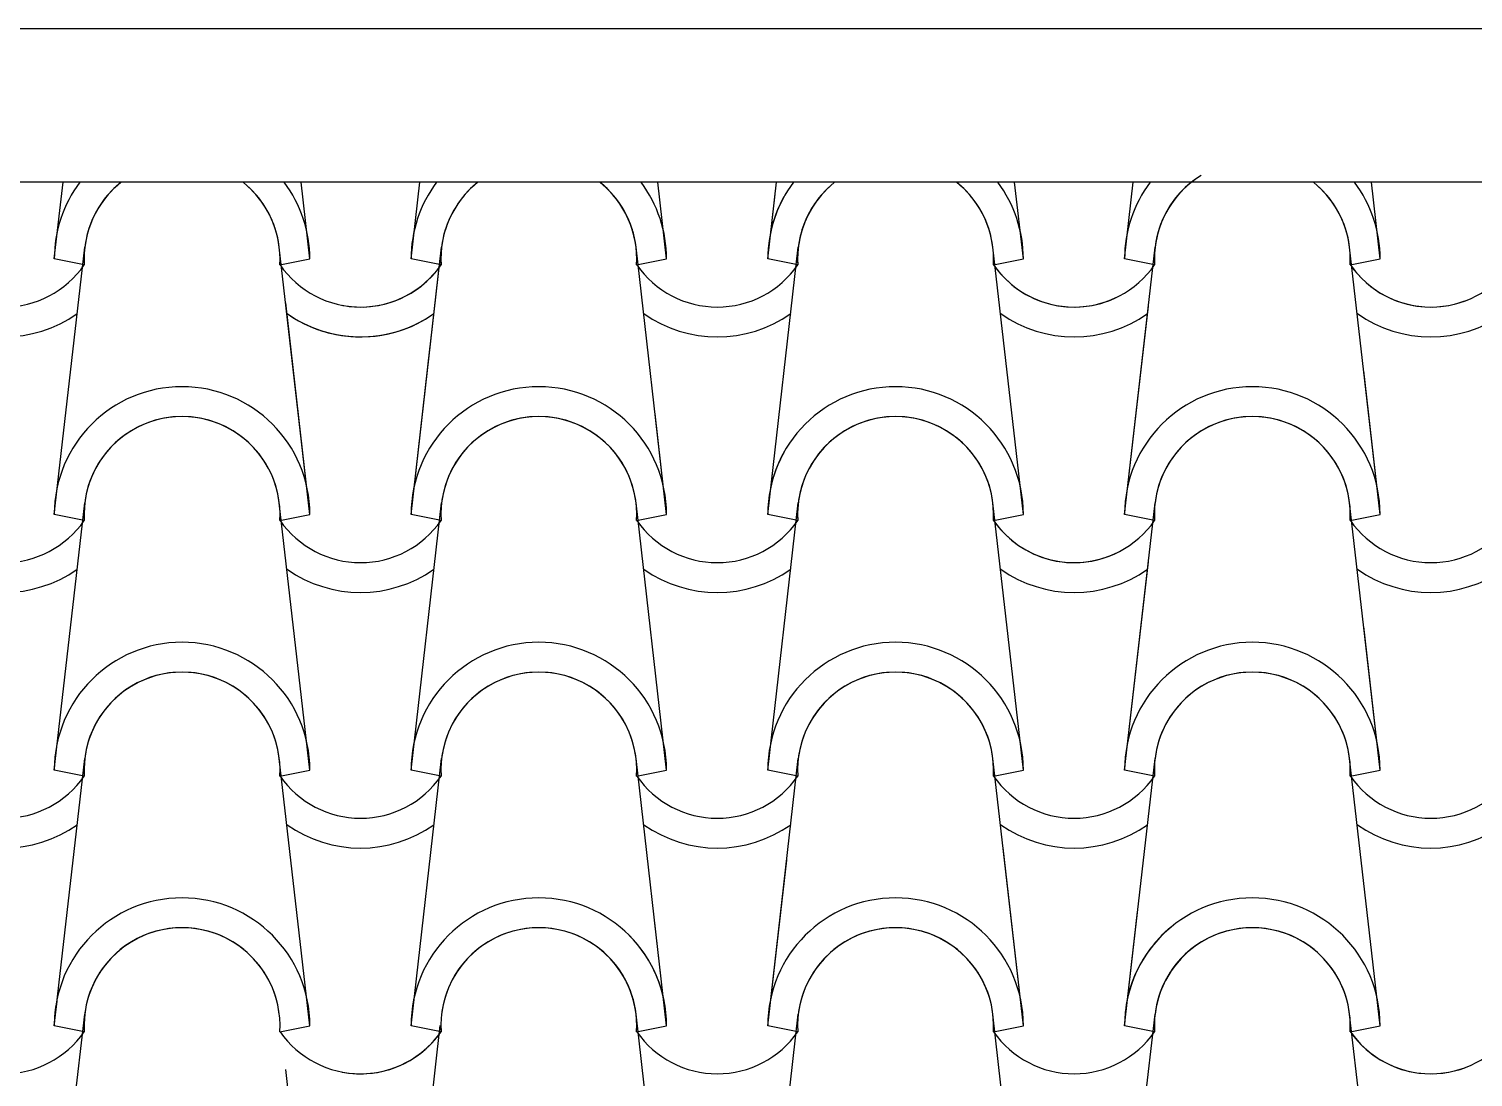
# Model space of a CAD drawing. Header units: millimetres. Extents: x -255 to 41745, y 236 to 29936.
# Drawn here: x 31332 to 32038, y 26505 to 27018 of the extents above; entities that cross this region are included whole.
import ezdxf

# ---------------------------------------------------------------- set-up
doc = ezdxf.new("R2010")
doc.units = ezdxf.units.MM
doc.layers.add('1', color=1, linetype='Continuous')
doc.layers.add('CALIDADES', color=7, linetype='Continuous')

msp = doc.modelspace()

# ---------------------------------------------------------------- linework, layer by layer
at = {"layer": '1'}
for p, q in [((31343.93, 26905.55), (31348.21, 26943.05)), ((31468.93, 26905.55), (31464.65, 26943.05)), ((31468.93, 26905.55), (31464.65, 26943.05)), ((31518.43, 26905.55), (31522.72, 26943.05)), ((31518.43, 26905.55), (31522.72, 26943.05)), ((31643.43, 26905.55), (31639.15, 26943.05)), ((31643.43, 26905.55), (31639.15, 26943.05)), ((31643.43, 26905.55), (31639.15, 26943.05)), ((31692.94, 26905.55), (31697.22, 26943.05)), ((31692.94, 26905.55), (31697.22, 26943.05)), ((31817.94, 26905.55), (31813.66, 26943.05)), ((31817.94, 26905.55), (31813.66, 26943.05)), ((31867.44, 26905.55), (31871.72, 26943.05)), ((31867.44, 26905.55), (31871.72, 26943.05)), ((31992.44, 26905.55), (31988.16, 26943.05)), ((31692.94, 26905.55), (31696.55, 26937.21)), ((31343.93, 26780.55), (31358.86, 26911.26)), ((31468.93, 26780.55), (31454.01, 26911.26)), ((31518.43, 26780.55), (31533.36, 26911.26)), ((31643.43, 26780.55), (31628.51, 26911.26)), ((31643.43, 26780.55), (31628.51, 26911.26)), ((31692.94, 26780.55), (31707.86, 26911.26)), ((31692.94, 26780.55), (31707.86, 26911.26)), ((31817.94, 26780.55), (31803.01, 26911.26)), ((31817.94, 26780.55), (31803.01, 26911.26)), ((31867.44, 26780.55), (31882.37, 26911.26)), ((31992.44, 26780.55), (31977.52, 26911.26)), ((31358.6, 26902.62), (31343.93, 26905.55)), ((31358.6, 26902.62), (31343.93, 26905.55)), ((31454.26, 26902.62), (31468.93, 26905.55)), ((31454.26, 26902.62), (31468.93, 26905.55)), ((31454.26, 26902.62), (31468.93, 26905.55)), ((31454.26, 26902.62), (31468.93, 26905.55)), ((31454.26, 26902.62), (31468.93, 26905.55)), ((31518.43, 26780.55), (31532.73, 26905.72)), ((31533.11, 26902.62), (31518.43, 26905.55)), ((31533.11, 26902.62), (31518.43, 26905.55)), ((31533.11, 26902.62), (31518.43, 26905.55)), ((31533.11, 26902.62), (31518.43, 26905.55)), ((31533.11, 26902.62), (31518.43, 26905.55)), ((31533.11, 26902.62), (31528.25, 26903.59)), ((31533.11, 26902.62), (31528.25, 26903.59)), ((31628.76, 26902.62), (31643.43, 26905.55)), ((31628.76, 26902.62), (31643.43, 26905.55)), ((31628.76, 26902.62), (31643.43, 26905.55)), ((31628.76, 26902.62), (31643.43, 26905.55)), ((31628.76, 26902.62), (31643.43, 26905.55)), ((31628.76, 26902.62), (31643.43, 26905.55)), ((31628.76, 26902.62), (31643.43, 26905.55)), ((31707.61, 26902.62), (31692.94, 26905.55)), ((31707.61, 26902.62), (31692.94, 26905.55)), ((31707.61, 26902.62), (31692.94, 26905.55)), ((31707.61, 26902.62), (31692.94, 26905.55)), ((31707.61, 26902.62), (31692.94, 26905.55)), ((31707.61, 26902.62), (31692.94, 26905.55)), ((31707.61, 26902.62), (31692.94, 26905.55)), ((31803.27, 26902.62), (31817.94, 26905.55)), ((31803.27, 26902.62), (31817.94, 26905.55)), ((31803.27, 26902.62), (31817.94, 26905.55)), ((31803.27, 26902.62), (31817.94, 26905.55)), ((31803.27, 26902.62), (31817.94, 26905.55)), ((31882.12, 26902.62), (31867.44, 26905.55)), ((31882.12, 26902.62), (31867.44, 26905.55)), ((31882.12, 26902.62), (31867.44, 26905.55)), ((31882.12, 26902.62), (31867.44, 26905.55)), ((31882.12, 26902.62), (31867.44, 26905.55)), ((31977.77, 26902.62), (31992.44, 26905.55)), ((31977.77, 26902.62), (31992.44, 26905.55)), ((31977.77, 26902.62), (31992.44, 26905.55)), ((31468.93, 26780.55), (31457.12, 26884.04)), ((31867.44, 26780.55), (31879.08, 26882.45)), ((31468.93, 26780.55), (31458.67, 26870.45)), ((31518.43, 26780.55), (31527.83, 26862.82)), ((31992.44, 26780.55), (31984.42, 26850.85)), ((31643.43, 26780.55), (31637.81, 26829.83)), ((31692.94, 26780.55), (31696.55, 26812.21)), ((31343.93, 26655.55), (31358.86, 26786.26)), ((31358.6, 26777.62), (31343.93, 26780.55)), ((31358.6, 26777.62), (31343.93, 26780.55)), ((31468.93, 26655.55), (31454.01, 26786.26)), ((31468.93, 26655.55), (31454.01, 26786.26)), ((31468.93, 26655.55), (31454.01, 26786.26)), ((31454.26, 26777.62), (31468.93, 26780.55)), ((31454.26, 26777.62), (31468.93, 26780.55)), ((31454.26, 26777.62), (31468.93, 26780.55)), ((31454.26, 26777.62), (31468.93, 26780.55)), ((31454.26, 26777.62), (31468.93, 26780.55)), ((31454.26, 26777.62), (31468.93, 26780.55)), ((31518.43, 26655.55), (31533.36, 26786.26)), ((31518.43, 26655.55), (31533.36, 26786.26)), ((31518.43, 26655.55), (31533.36, 26786.26)), ((31533.11, 26777.62), (31518.43, 26780.55)), ((31533.11, 26777.62), (31518.43, 26780.55)), ((31533.11, 26777.62), (31518.43, 26780.55)), ((31533.11, 26777.62), (31518.43, 26780.55)), ((31533.11, 26777.62), (31518.43, 26780.55)), ((31533.11, 26777.62), (31518.43, 26780.55)), ((31643.43, 26655.55), (31628.51, 26786.26)), ((31643.43, 26655.55), (31628.51, 26786.26)), ((31643.43, 26655.55), (31628.51, 26786.26)), ((31628.76, 26777.62), (31643.43, 26780.55)), ((31628.76, 26777.62), (31643.43, 26780.55)), ((31628.76, 26777.62), (31643.43, 26780.55)), ((31628.76, 26777.62), (31643.43, 26780.55)), ((31628.76, 26777.62), (31643.43, 26780.55)), ((31628.76, 26777.62), (31643.43, 26780.55)), ((31692.94, 26655.55), (31707.86, 26786.26)), ((31692.94, 26655.55), (31707.86, 26786.26)), ((31692.94, 26655.55), (31707.86, 26786.26)), ((31707.61, 26777.62), (31692.94, 26780.55)), ((31707.61, 26777.62), (31692.94, 26780.55)), ((31707.61, 26777.62), (31692.94, 26780.55)), ((31707.61, 26777.62), (31692.94, 26780.55)), ((31707.61, 26777.62), (31692.94, 26780.55)), ((31707.61, 26777.62), (31692.94, 26780.55)), ((31817.94, 26655.55), (31803.01, 26786.26)), ((31817.94, 26655.55), (31803.01, 26786.26)), ((31817.94, 26655.55), (31803.01, 26786.26)), ((31803.27, 26777.62), (31817.94, 26780.55)), ((31803.27, 26777.62), (31817.94, 26780.55)), ((31803.27, 26777.62), (31817.94, 26780.55)), ((31803.27, 26777.62), (31817.94, 26780.55)), ((31867.44, 26655.55), (31882.37, 26786.26)), ((31867.44, 26655.55), (31882.37, 26786.26)), ((31882.12, 26777.62), (31867.44, 26780.55)), ((31882.12, 26777.62), (31867.44, 26780.55)), ((31882.12, 26777.62), (31867.44, 26780.55)), ((31882.12, 26777.62), (31867.44, 26780.55)), ((31992.44, 26655.55), (31977.52, 26786.26)), ((31992.44, 26655.55), (31977.52, 26786.26)), ((31977.77, 26777.62), (31992.44, 26780.55)), ((31977.77, 26777.62), (31992.44, 26780.55)), ((31977.77, 26777.62), (31992.44, 26780.55)), ((31977.77, 26777.62), (31992.44, 26780.55)), ((31867.44, 26655.55), (31879.08, 26757.45)), ((31992.44, 26655.55), (31984.42, 26725.85)), ((31343.93, 26530.55), (31358.86, 26661.26)), ((31468.93, 26530.55), (31454.01, 26661.26)), ((31468.93, 26530.55), (31454.01, 26661.26)), ((31468.93, 26530.55), (31454.01, 26661.26)), ((31518.43, 26530.55), (31533.36, 26661.26)), ((31518.43, 26530.55), (31533.36, 26661.26)), ((31518.43, 26530.55), (31533.36, 26661.26)), ((31643.43, 26530.55), (31628.51, 26661.26)), ((31643.43, 26530.55), (31628.51, 26661.26)), ((31643.43, 26530.55), (31628.51, 26661.26)), ((31692.94, 26530.55), (31707.86, 26661.26)), ((31692.94, 26530.55), (31707.86, 26661.26)), ((31692.94, 26530.55), (31707.86, 26661.26)), ((31817.94, 26530.55), (31803.01, 26661.26)), ((31817.94, 26530.55), (31803.01, 26661.26)), ((31817.94, 26530.55), (31803.01, 26661.26)), ((31867.44, 26530.55), (31882.37, 26661.26)), ((31867.44, 26530.55), (31882.37, 26661.26)), ((31867.44, 26530.55), (31882.37, 26661.26)), ((31992.44, 26530.55), (31977.52, 26661.26)), ((31992.44, 26530.55), (31977.52, 26661.26)), ((31992.44, 26530.55), (31977.52, 26661.26)), ((31358.6, 26652.62), (31343.93, 26655.55)), ((31358.6, 26652.62), (31343.93, 26655.55)), ((31454.26, 26652.62), (31468.93, 26655.55)), ((31454.26, 26652.62), (31468.93, 26655.55)), ((31454.26, 26652.62), (31468.93, 26655.55)), ((31454.26, 26652.62), (31468.93, 26655.55)), ((31454.26, 26652.62), (31468.93, 26655.55)), ((31454.26, 26652.62), (31468.93, 26655.55)), ((31533.11, 26652.62), (31518.43, 26655.55)), ((31533.11, 26652.62), (31518.43, 26655.55)), ((31533.11, 26652.62), (31518.43, 26655.55)), ((31533.11, 26652.62), (31518.43, 26655.55)), ((31533.11, 26652.62), (31518.43, 26655.55)), ((31533.11, 26652.62), (31518.43, 26655.55)), ((31628.76, 26652.62), (31643.43, 26655.55)), ((31628.76, 26652.62), (31643.43, 26655.55)), ((31628.76, 26652.62), (31643.43, 26655.55)), ((31628.76, 26652.62), (31643.43, 26655.55)), ((31628.76, 26652.62), (31643.43, 26655.55)), ((31628.76, 26652.62), (31643.43, 26655.55)), ((31707.61, 26652.62), (31692.94, 26655.55)), ((31707.61, 26652.62), (31692.94, 26655.55)), ((31707.61, 26652.62), (31692.94, 26655.55)), ((31707.61, 26652.62), (31692.94, 26655.55)), ((31707.61, 26652.62), (31692.94, 26655.55)), ((31707.61, 26652.62), (31692.94, 26655.55)), ((31803.27, 26652.62), (31817.94, 26655.55)), ((31803.27, 26652.62), (31817.94, 26655.55)), ((31803.27, 26652.62), (31817.94, 26655.55)), ((31803.27, 26652.62), (31817.94, 26655.55)), ((31803.27, 26652.62), (31817.94, 26655.55)), ((31803.27, 26652.62), (31817.94, 26655.55)), ((31882.12, 26652.62), (31867.44, 26655.55)), ((31882.12, 26652.62), (31867.44, 26655.55)), ((31882.12, 26652.62), (31867.44, 26655.55)), ((31882.12, 26652.62), (31867.44, 26655.55)), ((31882.12, 26652.62), (31867.44, 26655.55)), ((31882.12, 26652.62), (31867.44, 26655.55)), ((31977.77, 26652.62), (31992.44, 26655.55)), ((31977.77, 26652.62), (31992.44, 26655.55)), ((31977.77, 26652.62), (31992.44, 26655.55)), ((31977.77, 26652.62), (31992.44, 26655.55)), ((31977.77, 26652.62), (31992.44, 26655.55)), ((31977.77, 26652.62), (31992.44, 26655.55)), ((31692.94, 26530.55), (31702.17, 26611.43)), ((31817.94, 26530.55), (31808, 26617.6)), ((31867.44, 26530.55), (31873.8, 26586.26)), ((31643.43, 26530.55), (31637.71, 26580.72)), ((31343.93, 26530.55), (31345.3, 26542.58)), ((31343.93, 26405.55), (31358.86, 26536.26)), ((31343.93, 26405.55), (31358.86, 26536.26)), ((31643.43, 26405.55), (31628.51, 26536.26)), ((31692.94, 26405.55), (31707.86, 26536.26)), ((31817.94, 26405.55), (31803.01, 26536.26)), ((31867.44, 26405.55), (31882.37, 26536.26)), ((31992.44, 26405.55), (31977.52, 26536.26)), ((31358.6, 26527.62), (31343.93, 26530.55)), ((31358.6, 26527.62), (31343.93, 26530.55)), ((31358.6, 26527.62), (31343.93, 26530.55)), ((31358.6, 26527.62), (31343.93, 26530.55)), ((31358.6, 26527.62), (31343.93, 26530.55)), ((31358.6, 26527.62), (31343.93, 26530.55)), ((31358.6, 26527.62), (31343.93, 26530.55)), ((31454.26, 26527.62), (31468.93, 26530.55)), ((31454.26, 26527.62), (31468.93, 26530.55)), ((31454.26, 26527.62), (31468.93, 26530.55)), ((31454.26, 26527.62), (31468.93, 26530.55)), ((31454.26, 26527.62), (31468.93, 26530.55)), ((31454.26, 26527.62), (31468.93, 26530.55)), ((31454.26, 26527.62), (31468.93, 26530.55)), ((31518.43, 26405.55), (31532.73, 26530.72)), ((31533.11, 26527.62), (31518.43, 26530.55)), ((31533.11, 26527.62), (31518.43, 26530.55)), ((31533.11, 26527.62), (31518.43, 26530.55)), ((31533.11, 26527.62), (31518.43, 26530.55)), ((31533.11, 26527.62), (31518.43, 26530.55)), ((31533.11, 26527.62), (31518.43, 26530.55)), ((31533.11, 26527.62), (31518.43, 26530.55)), ((31533.11, 26527.62), (31528.25, 26528.59)), ((31533.11, 26527.62), (31528.25, 26528.59)), ((31628.76, 26527.62), (31643.43, 26530.55)), ((31628.76, 26527.62), (31643.43, 26530.55)), ((31628.76, 26527.62), (31643.43, 26530.55)), ((31628.76, 26527.62), (31643.43, 26530.55)), ((31628.76, 26527.62), (31643.43, 26530.55)), ((31628.76, 26527.62), (31643.43, 26530.55)), ((31628.76, 26527.62), (31643.43, 26530.55)), ((31628.76, 26527.62), (31643.43, 26530.55)), ((31628.76, 26527.62), (31643.43, 26530.55)), ((31707.61, 26527.62), (31692.94, 26530.55)), ((31707.61, 26527.62), (31692.94, 26530.55)), ((31707.61, 26527.62), (31692.94, 26530.55)), ((31707.61, 26527.62), (31692.94, 26530.55)), ((31707.61, 26527.62), (31692.94, 26530.55)), ((31707.61, 26527.62), (31692.94, 26530.55)), ((31707.61, 26527.62), (31692.94, 26530.55)), ((31707.61, 26527.62), (31692.94, 26530.55)), ((31707.61, 26527.62), (31692.94, 26530.55)), ((31803.27, 26527.62), (31817.94, 26530.55)), ((31803.27, 26527.62), (31817.94, 26530.55)), ((31803.27, 26527.62), (31817.94, 26530.55)), ((31803.27, 26527.62), (31817.94, 26530.55)), ((31803.27, 26527.62), (31817.94, 26530.55)), ((31803.27, 26527.62), (31817.94, 26530.55)), ((31803.27, 26527.62), (31817.94, 26530.55)), ((31803.27, 26527.62), (31817.94, 26530.55)), ((31803.27, 26527.62), (31817.94, 26530.55)), ((31882.12, 26527.62), (31867.44, 26530.55)), ((31882.12, 26527.62), (31867.44, 26530.55)), ((31882.12, 26527.62), (31867.44, 26530.55)), ((31882.12, 26527.62), (31867.44, 26530.55)), ((31882.12, 26527.62), (31867.44, 26530.55)), ((31882.12, 26527.62), (31867.44, 26530.55)), ((31882.12, 26527.62), (31867.44, 26530.55)), ((31882.12, 26527.62), (31867.44, 26530.55)), ((31882.12, 26527.62), (31867.44, 26530.55)), ((31977.77, 26527.62), (31992.44, 26530.55)), ((31977.77, 26527.62), (31992.44, 26530.55)), ((31977.77, 26527.62), (31992.44, 26530.55)), ((31977.77, 26527.62), (31992.44, 26530.55)), ((31977.77, 26527.62), (31992.44, 26530.55)), ((31977.77, 26527.62), (31992.44, 26530.55)), ((31977.77, 26527.62), (31992.44, 26530.55)), ((31468.93, 26405.55), (31457.12, 26509.04))]:
    msp.add_line(p, q, dxfattribs=at)
for centre, radius, start, end in [((31406.43, 26905.55), 62.5, 143.1301, 180), ((31406.43, 26905.55), 62.5, 143.1301, 180), ((31406.43, 26905.55), 47.92, 128.49995, 183.51128), ((31406.43, 26905.55), 47.92, 128.49995, 183.51128), ((31406.43, 26905.55), 47.92, 128.49995, 173.16196), ((31406.43, 26905.55), 47.92, 356.48872, 51.50005), ((31406.43, 26905.55), 47.92, 356.48872, 51.50005), ((31406.43, 26905.55), 47.92, 6.83804, 51.50005), ((31406.43, 26905.55), 62.5, 0, 36.8699), ((31406.43, 26905.55), 62.5, 0, 36.8699), ((31580.93, 26905.55), 62.5, 143.1301, 180), ((31580.93, 26905.55), 62.5, 143.1301, 180), ((31580.93, 26905.55), 62.5, 143.1301, 180), ((31580.93, 26905.55), 62.5, 143.1301, 180), ((31580.93, 26905.55), 62.5, 143.1301, 180), ((31580.93, 26905.55), 47.92, 128.49995, 183.51128), ((31580.93, 26905.55), 47.92, 128.49995, 183.51128), ((31580.93, 26905.55), 47.92, 128.49995, 183.51128), ((31580.93, 26905.55), 47.92, 128.49995, 183.51128), ((31580.93, 26905.55), 47.92, 128.49995, 183.51128), ((31580.93, 26905.55), 47.92, 128.49995, 173.16196), ((31580.93, 26905.55), 47.92, 128.49995, 173.16196), ((31580.93, 26905.55), 47.92, 356.48872, 51.50005), ((31580.93, 26905.55), 47.92, 356.48872, 51.50005), ((31580.93, 26905.55), 47.92, 356.48872, 51.50005), ((31580.93, 26905.55), 47.92, 6.83804, 51.50005), ((31580.93, 26905.55), 47.92, 356.48872, 51.50005), ((31580.93, 26905.55), 47.92, 356.48872, 51.50005), ((31580.93, 26905.55), 47.92, 6.83804, 51.50005), ((31580.93, 26905.55), 47.92, 6.83804, 51.30661), ((31580.93, 26905.55), 47.92, 356.48872, 51.30661), ((31580.93, 26905.55), 47.92, 356.48872, 51.30661), ((31580.93, 26905.55), 62.5, 0, 36.8699), ((31580.93, 26905.55), 62.5, 0, 36.8699), ((31580.93, 26905.55), 62.5, 0, 36.8699), ((31580.93, 26905.55), 62.5, 0, 36.8699), ((31580.93, 26905.55), 62.5, 0, 36.8699), ((31580.93, 26905.55), 62.5, 0, 36.8699), ((31580.93, 26905.55), 62.5, 0, 36.8699), ((31755.44, 26905.55), 62.5, 143.1301, 180), ((31755.44, 26905.55), 62.5, 143.1301, 180), ((31755.44, 26905.55), 62.5, 143.1301, 180), ((31755.44, 26905.55), 62.5, 143.1301, 180), ((31755.44, 26905.55), 62.5, 143.1301, 180), ((31755.44, 26905.55), 47.92, 128.49995, 183.51128), ((31755.44, 26905.55), 47.92, 128.49995, 183.51128), ((31755.44, 26905.55), 47.92, 128.49995, 183.51128), ((31755.44, 26905.55), 47.92, 128.49995, 183.51128), ((31755.44, 26905.55), 47.92, 128.49995, 183.51128), ((31755.44, 26905.55), 47.92, 128.49995, 173.16196), ((31755.44, 26905.55), 47.92, 128.49995, 173.16196), ((31755.44, 26905.55), 47.92, 356.48872, 51.50005), ((31755.44, 26905.55), 47.92, 356.48872, 51.50005), ((31755.44, 26905.55), 47.92, 356.48872, 51.50005), ((31755.44, 26905.55), 47.92, 6.83804, 51.50005), ((31755.44, 26905.55), 47.92, 356.48872, 51.50005), ((31755.44, 26905.55), 47.92, 356.48872, 51.50005), ((31755.44, 26905.55), 47.92, 6.83804, 51.50005), ((31755.44, 26905.55), 62.5, 0, 36.8699), ((31755.44, 26905.55), 62.5, 0, 36.8699), ((31755.44, 26905.55), 62.5, 0, 36.8699), ((31755.44, 26905.55), 62.5, 0, 36.8699), ((31755.44, 26905.55), 62.5, 0, 36.8699), ((31929.94, 26905.55), 62.5, 143.1301, 180), ((31929.94, 26905.55), 62.5, 143.1301, 180), ((31929.94, 26905.55), 62.5, 143.1301, 180), ((31929.94, 26905.55), 62.5, 143.1301, 180), ((31929.94, 26905.55), 62.5, 143.1301, 180), ((31929.94, 26905.55), 47.92, 121.45311, 183.51128), ((31929.94, 26905.55), 47.92, 121.45311, 183.51128), ((31929.94, 26905.55), 47.92, 128.49995, 183.51128), ((31929.94, 26905.55), 47.92, 128.49995, 183.51128), ((31929.94, 26905.55), 47.92, 128.49995, 183.51128), ((31929.94, 26905.55), 47.92, 121.45311, 173.16196), ((31929.94, 26905.55), 47.92, 128.49995, 173.16196), ((31929.94, 26905.55), 47.92, 356.48872, 51.50005), ((31929.94, 26905.55), 47.92, 356.48872, 51.50005), ((31929.94, 26905.55), 47.92, 356.48872, 51.50005), ((31929.94, 26905.55), 47.92, 6.83804, 51.50005), ((31929.94, 26905.55), 62.5, 0, 36.8699), ((31929.94, 26905.55), 62.5, 0, 36.8699), ((31929.94, 26905.55), 62.5, 0, 36.8699), ((31755.44, 26905.55), 62.5, 150.92097, 180), ((31755.44, 26905.55), 62.5, 150.92097, 180), ((31755.44, 26905.55), 47.92, 147.06203, 183.51128), ((31755.44, 26905.55), 47.92, 147.06203, 183.51128), ((31755.44, 26905.55), 47.92, 147.06203, 173.16196), ((31319.24, 26929.93), 47.92, 214.75597, 325.24403), ((31319.24, 26929.93), 47.92, 214.75597, 325.24403), ((31493.74, 26929.93), 47.92, 214.75597, 325.24403), ((31493.74, 26929.93), 47.92, 214.75597, 325.24403), ((31493.74, 26929.93), 47.92, 214.75597, 325.24403), ((31493.74, 26929.93), 47.92, 214.75597, 325.24403), ((31493.74, 26929.93), 47.92, 214.75597, 325.24403), ((31493.74, 26929.93), 47.92, 259.17976, 325.24403), ((31493.74, 26929.93), 47.92, 259.17976, 325.24403), ((31580.93, 26905.55), 47.92, 179.6297, 183.51128), ((31580.93, 26905.55), 47.92, 179.6297, 183.51128), ((31668.24, 26929.93), 47.92, 214.75597, 325.24403), ((31668.24, 26929.93), 47.92, 214.75597, 325.24403), ((31668.24, 26929.93), 47.92, 214.75597, 325.24403), ((31668.24, 26929.93), 47.92, 214.75597, 325.24403), ((31668.24, 26929.93), 47.92, 214.75597, 325.24403), ((31668.24, 26929.93), 47.92, 214.75597, 325.24403), ((31668.24, 26929.93), 47.92, 214.75597, 325.24403), ((31842.75, 26929.93), 47.92, 214.75597, 296.30401), ((31842.75, 26929.93), 47.92, 214.75597, 296.30401), ((31842.75, 26929.93), 47.92, 214.75597, 325.24403), ((31842.75, 26929.93), 47.92, 214.75597, 325.24403), ((31842.75, 26929.93), 47.92, 214.75597, 325.24403), ((31842.75, 26929.93), 47.92, 214.75597, 325.24403), ((31842.75, 26929.93), 47.92, 214.75597, 325.24403), ((32017.25, 26929.93), 47.92, 214.75597, 325.24403), ((32017.25, 26929.93), 47.92, 214.75597, 325.24403), ((32017.25, 26929.93), 47.92, 214.75597, 290.33536), ((32017.25, 26929.93), 47.92, 214.75597, 290.33536), ((32017.25, 26929.93), 47.92, 214.75597, 325.24403), ((31319.24, 26929.93), 62.5, 234.93079, 305.06921), ((31493.74, 26929.93), 62.5, 234.93079, 305.06921), ((31493.74, 26929.93), 62.5, 234.93079, 282.63877), ((31493.74, 26929.93), 62.5, 234.93079, 305.06921), ((31493.74, 26929.93), 62.5, 243.63622, 305.06921), ((31668.24, 26929.93), 62.5, 234.93079, 305.06921), ((31668.24, 26929.93), 62.5, 234.93079, 305.06921), ((31668.24, 26929.93), 62.5, 234.93079, 305.06921), ((31842.75, 26929.93), 62.5, 234.93079, 305.06921), ((31842.75, 26929.93), 62.5, 234.93079, 305.06921), ((31842.75, 26929.93), 62.5, 234.93079, 305.06921), ((32017.25, 26929.93), 62.5, 234.93079, 305.06921), ((32017.25, 26929.93), 62.5, 234.93079, 305.06921), ((31406.43, 26780.55), 62.5, 0, 180), ((31406.43, 26780.55), 62.5, 0, 180), ((31580.93, 26780.55), 62.5, 0, 180), ((31580.93, 26780.55), 62.5, 0, 180), ((31580.93, 26780.55), 62.5, 0, 180), ((31580.93, 26780.55), 62.5, 0, 180), ((31580.93, 26780.55), 62.5, 0, 180), ((31580.93, 26780.55), 62.5, 0, 180), ((31755.44, 26780.55), 62.5, 0, 180), ((31755.44, 26780.55), 62.5, 0, 180), ((31755.44, 26780.55), 62.5, 0, 180), ((31755.44, 26780.55), 62.5, 0, 180), ((31929.94, 26780.55), 62.5, 0, 180), ((31929.94, 26780.55), 62.5, 0, 180), ((31929.94, 26780.55), 62.5, 0, 180), ((31929.94, 26780.55), 62.5, 0, 180), ((31406.43, 26780.55), 47.92, 356.48872, 183.51128), ((31406.43, 26780.55), 47.92, 356.48872, 183.51128), ((31406.43, 26780.55), 47.92, 6.83804, 173.16196), ((31580.93, 26780.55), 47.92, 356.48872, 183.51128), ((31580.93, 26780.55), 47.92, 356.48872, 183.51128), ((31580.93, 26780.55), 47.92, 356.48872, 183.51128), ((31580.93, 26780.55), 47.92, 356.48872, 183.51128), ((31580.93, 26780.55), 47.92, 356.48872, 183.51128), ((31580.93, 26780.55), 47.92, 356.48872, 183.51128), ((31580.93, 26780.55), 47.92, 6.83804, 173.16196), ((31580.93, 26780.55), 47.92, 6.83804, 173.16196), ((31580.93, 26780.55), 47.92, 6.83804, 173.16196), ((31755.44, 26780.55), 47.92, 356.48872, 183.51128), ((31755.44, 26780.55), 47.92, 356.48872, 183.51128), ((31755.44, 26780.55), 47.92, 356.48872, 183.51128), ((31755.44, 26780.55), 47.92, 356.48872, 183.51128), ((31755.44, 26780.55), 47.92, 6.83804, 173.16196), ((31755.44, 26780.55), 47.92, 6.83804, 173.16196), ((31929.94, 26780.55), 47.92, 356.48872, 183.51128), ((31929.94, 26780.55), 47.92, 356.48872, 183.51128), ((31929.94, 26780.55), 47.92, 356.48872, 183.51128), ((31929.94, 26780.55), 47.92, 356.48872, 183.51128), ((31929.94, 26780.55), 47.92, 6.83804, 173.16196), ((31929.94, 26780.55), 47.92, 6.83804, 173.16196), ((31755.44, 26780.55), 62.5, 150.92097, 180), ((31755.44, 26780.55), 62.5, 150.92097, 180), ((31755.44, 26780.55), 47.92, 147.06203, 183.51128), ((31755.44, 26780.55), 47.92, 147.06203, 183.51128), ((31755.44, 26780.55), 47.92, 147.06203, 173.16196), ((31319.24, 26804.93), 47.92, 214.75597, 325.24403), ((31319.24, 26804.93), 47.92, 214.75597, 325.24403), ((31493.74, 26804.93), 47.92, 214.75597, 325.24403), ((31493.74, 26804.93), 47.92, 214.75597, 325.24403), ((31493.74, 26804.93), 47.92, 214.75597, 325.24403), ((31493.74, 26804.93), 47.92, 214.75597, 325.24403), ((31493.74, 26804.93), 47.92, 214.75597, 325.24403), ((31493.74, 26804.93), 47.92, 214.75597, 325.24403), ((31668.24, 26804.93), 47.92, 214.75597, 325.24403), ((31668.24, 26804.93), 47.92, 214.75597, 325.24403), ((31668.24, 26804.93), 47.92, 214.75597, 325.24403), ((31668.24, 26804.93), 47.92, 214.75597, 325.24403), ((31668.24, 26804.93), 47.92, 214.75597, 325.24403), ((31668.24, 26804.93), 47.92, 214.75597, 325.24403), ((31842.75, 26804.93), 47.92, 214.75597, 325.24403), ((31842.75, 26804.93), 47.92, 214.75597, 325.24403), ((31842.75, 26804.93), 47.92, 214.75597, 296.30401), ((31842.75, 26804.93), 47.92, 214.75597, 296.30401), ((31842.75, 26804.93), 47.92, 214.75597, 325.24403), ((31842.75, 26804.93), 47.92, 214.75597, 325.24403), ((32017.25, 26804.93), 47.92, 214.75597, 325.24403), ((32017.25, 26804.93), 47.92, 214.75597, 325.24403), ((32017.25, 26804.93), 47.92, 214.75597, 325.24403), ((32017.25, 26804.93), 47.92, 214.75597, 325.24403), ((31319.24, 26804.93), 62.5, 234.93079, 305.06921), ((31493.74, 26804.93), 62.5, 234.93079, 305.06921), ((31493.74, 26804.93), 62.5, 234.93079, 305.06921), ((31493.74, 26804.93), 62.5, 234.93079, 305.06921), ((31668.24, 26804.93), 62.5, 234.93079, 305.06921), ((31668.24, 26804.93), 62.5, 234.93079, 305.06921), ((31668.24, 26804.93), 62.5, 234.93079, 305.06921), ((31842.75, 26804.93), 62.5, 234.93079, 305.06921), ((31842.75, 26804.93), 62.5, 234.93079, 305.06921), ((31842.75, 26804.93), 62.5, 234.93079, 305.06921), ((32017.25, 26804.93), 62.5, 234.93079, 305.06921), ((32017.25, 26804.93), 62.5, 234.93079, 305.06921), ((31406.43, 26655.55), 62.5, 0, 180), ((31406.43, 26655.55), 62.5, 0, 180), ((31580.93, 26655.55), 62.5, 0, 180), ((31580.93, 26655.55), 62.5, 0, 180), ((31580.93, 26655.55), 62.5, 0, 180), ((31580.93, 26655.55), 62.5, 0, 180), ((31580.93, 26655.55), 62.5, 0, 180), ((31580.93, 26655.55), 62.5, 0, 180), ((31755.44, 26655.55), 62.5, 0, 180), ((31755.44, 26655.55), 62.5, 0, 180), ((31755.44, 26655.55), 62.5, 0, 180), ((31755.44, 26655.55), 62.5, 0, 180), ((31755.44, 26655.55), 62.5, 0, 180), ((31755.44, 26655.55), 62.5, 0, 180), ((31929.94, 26655.55), 62.5, 0, 180), ((31929.94, 26655.55), 62.5, 0, 180), ((31929.94, 26655.55), 62.5, 0, 180), ((31929.94, 26655.55), 62.5, 0, 180), ((31929.94, 26655.55), 62.5, 0, 180), ((31929.94, 26655.55), 62.5, 0, 180), ((31406.43, 26655.55), 47.92, 356.48872, 183.51128), ((31406.43, 26655.55), 47.92, 356.48872, 183.51128), ((31406.43, 26655.55), 47.92, 6.83804, 173.16196), ((31580.93, 26655.55), 47.92, 356.48872, 183.51128), ((31580.93, 26655.55), 47.92, 356.48872, 183.51128), ((31580.93, 26655.55), 47.92, 356.48872, 183.51128), ((31580.93, 26655.55), 47.92, 356.48872, 183.51128), ((31580.93, 26655.55), 47.92, 356.48872, 183.51128), ((31580.93, 26655.55), 47.92, 356.48872, 183.51128), ((31580.93, 26655.55), 47.92, 6.83804, 173.16196), ((31580.93, 26655.55), 47.92, 6.83804, 173.16196), ((31580.93, 26655.55), 47.92, 6.83804, 173.16196), ((31755.44, 26655.55), 47.92, 356.48872, 183.51128), ((31755.44, 26655.55), 47.92, 356.48872, 183.51128), ((31755.44, 26655.55), 47.92, 356.48872, 183.51128), ((31755.44, 26655.55), 47.92, 356.48872, 183.51128), ((31755.44, 26655.55), 47.92, 356.48872, 183.51128), ((31755.44, 26655.55), 47.92, 356.48872, 183.51128), ((31755.44, 26655.55), 47.92, 6.83804, 173.16196), ((31755.44, 26655.55), 47.92, 6.83804, 173.16196), ((31755.44, 26655.55), 47.92, 6.83804, 173.16196), ((31929.94, 26655.55), 47.92, 356.48872, 183.51128), ((31929.94, 26655.55), 47.92, 356.48872, 183.51128), ((31929.94, 26655.55), 47.92, 356.48872, 183.51128), ((31929.94, 26655.55), 47.92, 356.48872, 183.51128), ((31929.94, 26655.55), 47.92, 356.48872, 183.51128), ((31929.94, 26655.55), 47.92, 356.48872, 183.51128), ((31929.94, 26655.55), 47.92, 6.83804, 173.16196), ((31929.94, 26655.55), 47.92, 6.83804, 173.16196), ((31929.94, 26655.55), 47.92, 6.83804, 173.16196), ((31319.24, 26679.93), 47.92, 214.75597, 325.24403), ((31319.24, 26679.93), 47.92, 214.75597, 325.24403), ((31493.74, 26679.93), 47.92, 214.75597, 325.24403), ((31493.74, 26679.93), 47.92, 214.75597, 325.24403), ((31493.74, 26679.93), 47.92, 214.75597, 325.24403), ((31493.74, 26679.93), 47.92, 214.75597, 325.24403), ((31493.74, 26679.93), 47.92, 214.75597, 325.24403), ((31493.74, 26679.93), 47.92, 214.75597, 325.24403), ((31668.24, 26679.93), 47.92, 214.75597, 325.24403), ((31668.24, 26679.93), 47.92, 214.75597, 325.24403), ((31668.24, 26679.93), 47.92, 214.75597, 325.24403), ((31668.24, 26679.93), 47.92, 214.75597, 325.24403), ((31668.24, 26679.93), 47.92, 214.75597, 325.24403), ((31668.24, 26679.93), 47.92, 214.75597, 325.24403), ((31842.75, 26679.93), 47.92, 214.75597, 325.24403), ((31842.75, 26679.93), 47.92, 214.75597, 325.24403), ((31842.75, 26679.93), 47.92, 214.75597, 325.24403), ((31842.75, 26679.93), 47.92, 214.75597, 325.24403), ((31842.75, 26679.93), 47.92, 214.75597, 325.24403), ((31842.75, 26679.93), 47.92, 214.75597, 325.24403), ((32017.25, 26679.93), 47.92, 214.75597, 325.24403), ((32017.25, 26679.93), 47.92, 214.75597, 325.24403), ((32017.25, 26679.93), 47.92, 214.75597, 325.24403), ((32017.25, 26679.93), 47.92, 214.75597, 325.24403), ((32017.25, 26679.93), 47.92, 214.75597, 325.24403), ((32017.25, 26679.93), 47.92, 214.75597, 325.24403), ((31319.24, 26679.93), 62.5, 234.93079, 305.06921), ((31493.74, 26679.93), 62.5, 234.93079, 305.06921), ((31493.74, 26679.93), 62.5, 234.93079, 305.06921), ((31493.74, 26679.93), 62.5, 234.93079, 305.06921), ((31668.24, 26679.93), 62.5, 234.93079, 305.06921), ((31668.24, 26679.93), 62.5, 234.93079, 305.06921), ((31668.24, 26679.93), 62.5, 234.93079, 305.06921), ((31842.75, 26679.93), 62.5, 234.93079, 305.06921), ((31842.75, 26679.93), 62.5, 234.93079, 305.06921), ((31842.75, 26679.93), 62.5, 234.93079, 305.06921), ((32017.25, 26679.93), 62.5, 234.93079, 305.06921), ((32017.25, 26679.93), 62.5, 234.93079, 305.06921), ((32017.25, 26679.93), 62.5, 234.93079, 305.06921), ((31406.43, 26530.55), 62.5, 0, 180), ((31406.43, 26530.55), 62.5, 0, 180), ((31406.43, 26530.55), 62.5, 0, 180), ((31580.93, 26530.55), 62.5, 0, 180), ((31580.93, 26530.55), 62.5, 0, 180), ((31580.93, 26530.55), 62.5, 0, 180), ((31580.93, 26530.55), 62.5, 0, 180), ((31580.93, 26530.55), 62.5, 0, 180), ((31580.93, 26530.55), 62.5, 0, 180), ((31580.93, 26530.55), 62.5, 0, 180), ((31755.44, 26530.55), 62.5, 0, 180), ((31755.44, 26530.55), 62.5, 0, 180), ((31755.44, 26530.55), 62.5, 0, 180), ((31755.44, 26530.55), 62.5, 0, 180), ((31755.44, 26530.55), 62.5, 0, 180), ((31755.44, 26530.55), 62.5, 0, 180), ((31755.44, 26530.55), 62.5, 0, 180), ((31755.44, 26530.55), 62.5, 0, 180), ((31755.44, 26530.55), 62.5, 0, 180), ((31929.94, 26530.55), 62.5, 0, 180), ((31929.94, 26530.55), 62.5, 0, 180), ((31929.94, 26530.55), 62.5, 0, 180), ((31929.94, 26530.55), 62.5, 0, 180), ((31929.94, 26530.55), 62.5, 0, 180), ((31929.94, 26530.55), 62.5, 0, 180), ((31929.94, 26530.55), 62.5, 0, 180), ((31406.43, 26530.55), 47.92, 356.48872, 183.51128), ((31406.43, 26530.55), 47.92, 356.48872, 183.51128), ((31406.43, 26530.55), 47.92, 356.48872, 183.51128), ((31406.43, 26530.55), 47.92, 6.83804, 173.16196), ((31580.93, 26530.55), 47.92, 356.48872, 183.51128), ((31580.93, 26530.55), 47.92, 356.48872, 183.51128), ((31580.93, 26530.55), 47.92, 356.48872, 183.51128), ((31580.93, 26530.55), 47.92, 356.48872, 183.51128), ((31580.93, 26530.55), 47.92, 356.48872, 183.51128), ((31580.93, 26530.55), 47.92, 356.48872, 183.51128), ((31580.93, 26530.55), 47.92, 356.48872, 183.51128), ((31580.93, 26530.55), 47.92, 6.83804, 173.16196), ((31580.93, 26530.55), 47.92, 6.83804, 173.16196), ((31580.93, 26530.55), 47.92, 6.83804, 173.16196), ((31755.44, 26530.55), 47.92, 356.48872, 183.51128), ((31755.44, 26530.55), 47.92, 356.48872, 183.51128), ((31755.44, 26530.55), 47.92, 356.48872, 183.51128), ((31755.44, 26530.55), 47.92, 356.48872, 183.51128), ((31755.44, 26530.55), 47.92, 356.48872, 183.51128), ((31755.44, 26530.55), 47.92, 356.48872, 183.51128), ((31755.44, 26530.55), 47.92, 356.48872, 183.51128), ((31755.44, 26530.55), 47.92, 356.48872, 183.51128), ((31755.44, 26530.55), 47.92, 356.48872, 183.51128), ((31755.44, 26530.55), 47.92, 6.83804, 173.16196), ((31755.44, 26530.55), 47.92, 6.83804, 173.16196), ((31755.44, 26530.55), 47.92, 6.83804, 173.16196), ((31755.44, 26530.55), 47.92, 6.83804, 173.16196), ((31929.94, 26530.55), 62.5, 129.79572, 180), ((31929.94, 26530.55), 62.5, 129.79572, 180), ((31929.94, 26530.55), 47.92, 356.48872, 183.51128), ((31929.94, 26530.55), 47.92, 356.48872, 183.51128), ((31929.94, 26530.55), 47.92, 356.48872, 183.51128), ((31929.94, 26530.55), 47.92, 356.48872, 183.51128), ((31929.94, 26530.55), 47.92, 356.48872, 183.51128), ((31929.94, 26530.55), 47.92, 356.48872, 183.51128), ((31929.94, 26530.55), 47.92, 356.48872, 183.51128), ((31929.94, 26530.55), 47.92, 6.83804, 173.16196), ((31929.94, 26530.55), 47.92, 6.83804, 173.16196), ((31929.94, 26530.55), 47.92, 6.83804, 173.16196), ((31580.93, 26530.55), 62.5, 0, 44.98843), ((31580.93, 26530.55), 62.5, 0, 44.98843), ((31929.94, 26530.55), 47.92, 121.45311, 183.51128), ((31929.94, 26530.55), 47.92, 121.45311, 183.51128), ((31929.94, 26530.55), 47.92, 121.45311, 173.16196), ((31580.93, 26530.55), 47.92, 6.83804, 51.30661), ((31580.93, 26530.55), 47.92, 356.48872, 51.30661), ((31580.93, 26530.55), 47.92, 356.48872, 51.30661), ((31406.43, 26530.55), 62.5, 168.8487, 180), ((31406.43, 26530.55), 62.5, 168.8487, 180), ((31406.43, 26530.55), 47.92, 170.5452, 183.51128), ((31406.43, 26530.55), 47.92, 170.5452, 183.51128), ((31406.43, 26530.55), 47.92, 170.5452, 173.16196), ((31319.24, 26554.93), 47.92, 214.75597, 325.24403), ((31319.24, 26554.93), 47.92, 214.75597, 325.24403), ((31319.24, 26554.93), 47.92, 214.75597, 325.24403), ((31319.24, 26554.93), 47.92, 214.75597, 325.24403), ((31319.24, 26554.93), 47.92, 214.75597, 325.24403), ((31319.24, 26554.93), 47.92, 214.75597, 325.24403), ((31319.24, 26554.93), 47.92, 214.75597, 325.24403), ((31493.74, 26554.93), 47.92, 214.75597, 325.24403), ((31493.74, 26554.93), 47.92, 214.75597, 325.24403), ((31493.74, 26554.93), 47.92, 214.75597, 325.24403), ((31493.74, 26554.93), 47.92, 214.75597, 325.24403), ((31493.74, 26554.93), 47.92, 214.75597, 325.24403), ((31493.74, 26554.93), 47.92, 214.75597, 325.24403), ((31493.74, 26554.93), 47.92, 214.75597, 325.24403), ((31493.74, 26554.93), 47.92, 259.17976, 325.24403), ((31493.74, 26554.93), 47.92, 259.17976, 325.24403), ((31580.93, 26530.55), 47.92, 179.6297, 183.51128), ((31580.93, 26530.55), 47.92, 179.6297, 183.51128), ((31668.24, 26554.93), 47.92, 214.75597, 325.24403), ((31668.24, 26554.93), 47.92, 214.75597, 325.24403), ((31668.24, 26554.93), 47.92, 214.75597, 325.24403), ((31668.24, 26554.93), 47.92, 214.75597, 325.24403), ((31668.24, 26554.93), 47.92, 214.75597, 325.24403), ((31668.24, 26554.93), 47.92, 214.75597, 325.24403), ((31668.24, 26554.93), 47.92, 214.75597, 325.24403), ((31668.24, 26554.93), 47.92, 214.75597, 325.24403), ((31668.24, 26554.93), 47.92, 214.75597, 325.24403), ((31842.75, 26554.93), 47.92, 214.75597, 325.24403), ((31842.75, 26554.93), 47.92, 214.75597, 325.24403), ((31842.75, 26554.93), 47.92, 214.75597, 325.24403), ((31842.75, 26554.93), 47.92, 214.75597, 325.24403), ((31842.75, 26554.93), 47.92, 214.75597, 325.24403), ((31842.75, 26554.93), 47.92, 214.75597, 325.24403), ((31842.75, 26554.93), 47.92, 214.75597, 325.24403), ((31842.75, 26554.93), 47.92, 214.75597, 325.24403), ((31842.75, 26554.93), 47.92, 214.75597, 325.24403), ((32017.25, 26554.93), 47.92, 214.75597, 325.24403), ((32017.25, 26554.93), 47.92, 214.75597, 325.24403), ((32017.25, 26554.93), 47.92, 214.75597, 290.33536), ((32017.25, 26554.93), 47.92, 214.75597, 290.33536), ((32017.25, 26554.93), 47.92, 214.75597, 325.24403), ((32017.25, 26554.93), 47.92, 214.75597, 325.24403), ((32017.25, 26554.93), 47.92, 214.75597, 325.24403), ((32017.25, 26554.93), 47.92, 214.75597, 325.24403), ((32017.25, 26554.93), 47.92, 214.75597, 325.24403)]:
    msp.add_arc(centre, radius, start, end, dxfattribs=at)
at = {"layer": 'CALIDADES'}
for p, q in [((32621.41, 27018.05), (27399.4, 27018.05)), ((32610.4, 26943.05), (27410.4, 26943.05)), ((32510.4, 26943.05), (27510.4, 26943.05))]:
    msp.add_line(p, q, dxfattribs=at)

doc.saveas('drawing.dxf')
